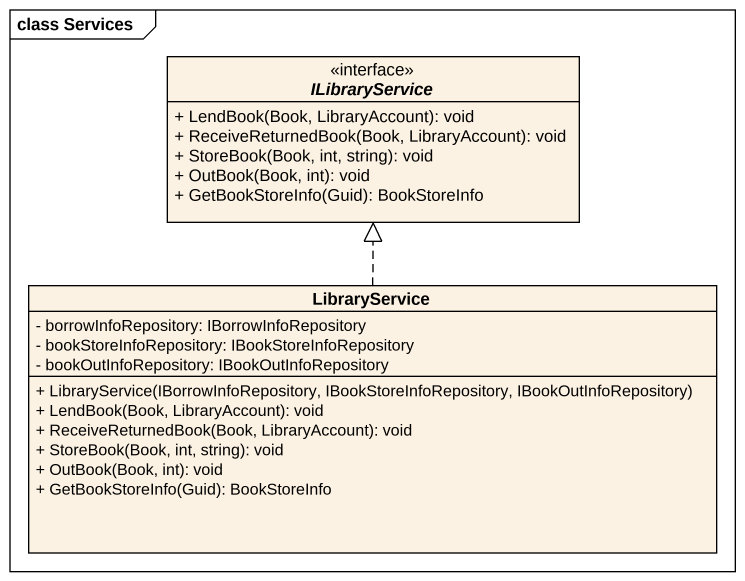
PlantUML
@startuml
mainframe class Services
hide circle
hide empty members
skinparam classAttributeIconSize 0
interface ILibraryService <<interface>> {
  + LendBook(Book, LibraryAccount): void
  + ReceiveReturnedBook(Book, LibraryAccount): void
  + StoreBook(Book, int, string): void
  + OutBook(Book, int): void
  + GetBookStoreInfo(Guid): BookStoreInfo
}
class LibraryService {
  - borrowInfoRepository: IBorrowInfoRepository
  - bookStoreInfoRepository: IBookStoreInfoRepository
  - bookOutInfoRepository: IBookOutInfoRepository
  + LibraryService(IBorrowInfoRepository, IBookStoreInfoRepository, IBookOutInfoRepository)
  + LendBook(Book, LibraryAccount): void
  + ReceiveReturnedBook(Book, LibraryAccount): void
  + StoreBook(Book, int, string): void
  + OutBook(Book, int): void
  + GetBookStoreInfo(Guid): BookStoreInfo
}
LibraryService .up.|> ILibraryService
@enduml
